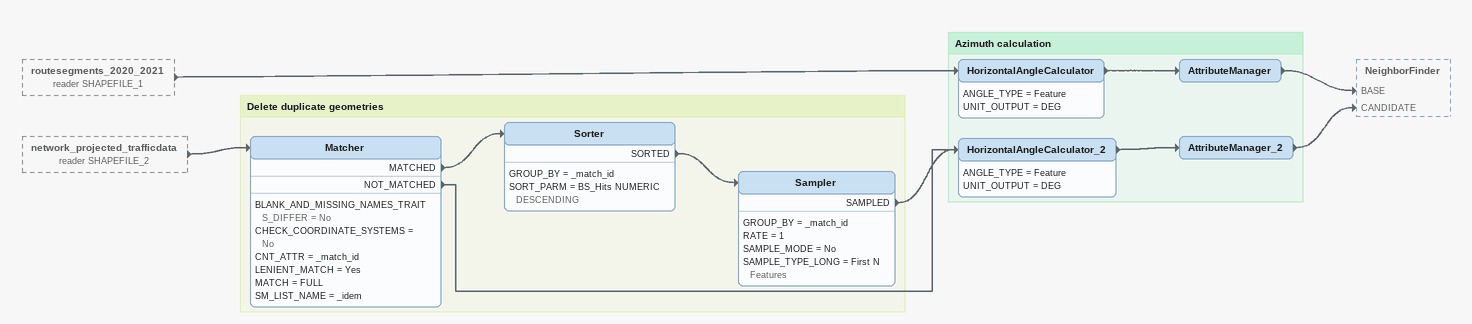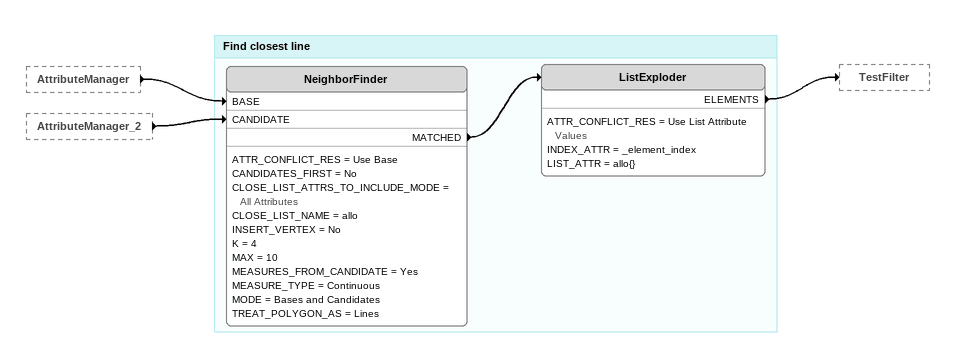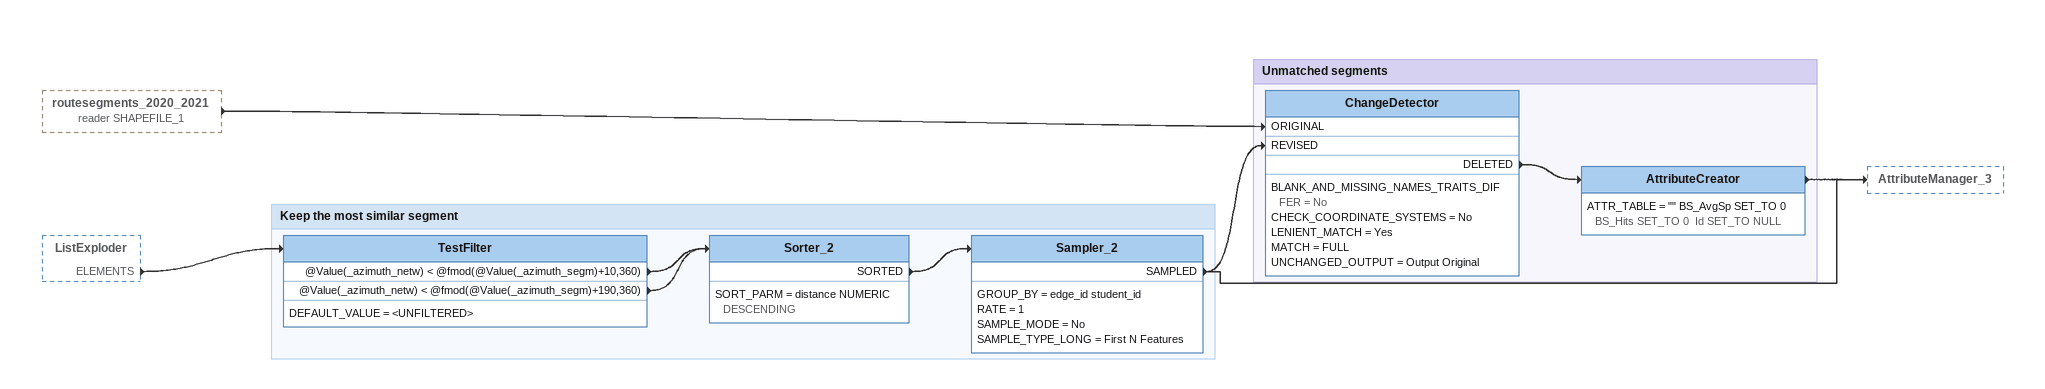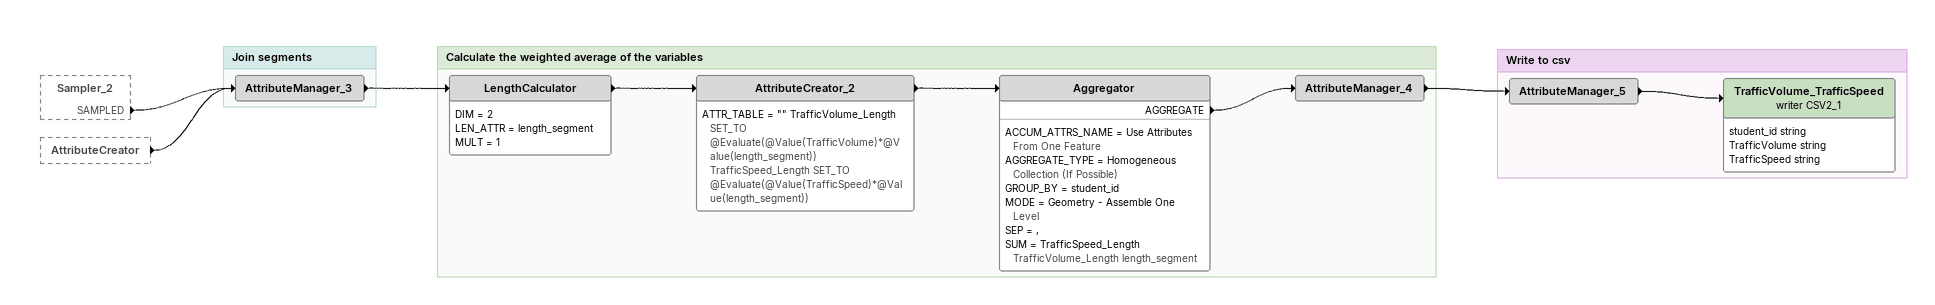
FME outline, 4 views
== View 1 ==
routesegments_2020_2021 (reader SHAPEFILE_1) [outside]
    -> HorizontalAngleCalculator
network_projected_trafficdata (reader SHAPEFILE_2) [outside]
    -> Matcher

Bookmark: Azimuth calculation
HorizontalAngleCalculator
    ANGLE_TYPE = Feature
    UNIT_OUTPUT = DEG
    -> AttributeManager
AttributeManager
    -> NeighborFinder [BASE]
HorizontalAngleCalculator_2
    ANGLE_TYPE = Feature
    UNIT_OUTPUT = DEG
    -> AttributeManager_2
AttributeManager_2
    -> NeighborFinder [CANDIDATE]

Bookmark: Delete duplicate geometries
Matcher
    BLANK_AND_MISSING_NAMES_TRAITS_DIFFER = No
    CHECK_COORDINATE_SYSTEMS = No
    CNT_ATTR = _match_id
    LENIENT_MATCH = Yes
    MATCH = FULL
    SM_LIST_NAME = _idem
    MATCHED -> Sorter
    NOT_MATCHED -> HorizontalAngleCalculator_2
Sorter
    GROUP_BY = _match_id
    SORT_PARM = BS_Hits NUMERIC DESCENDING
    SORTED -> Sampler
Sampler
    GROUP_BY = _match_id
    RATE = 1
    SAMPLE_MODE = No
    SAMPLE_TYPE_LONG = First N Features
    SAMPLED -> HorizontalAngleCalculator_2

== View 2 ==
AttributeManager [outside]
    -> NeighborFinder [BASE]
AttributeManager_2 [outside]
    -> NeighborFinder [CANDIDATE]

Bookmark: Find closest line
NeighborFinder
    ATTR_CONFLICT_RES = Use Base
    CANDIDATES_FIRST = No
    CLOSE_LIST_ATTRS_TO_INCLUDE_MODE = All Attributes
    CLOSE_LIST_NAME = allo
    INSERT_VERTEX = No
    K = 4
    MAX = 10
    MEASURES_FROM_CANDIDATE = Yes
    MEASURE_TYPE = Continuous
    MODE = Bases and Candidates
    TREAT_POLYGON_AS = Lines
    MATCHED -> ListExploder
ListExploder
    ATTR_CONFLICT_RES = Use List Attribute Values
    INDEX_ATTR = _element_index
    LIST_ATTR = allo{}
    ELEMENTS -> TestFilter

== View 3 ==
routesegments_2020_2021 (reader SHAPEFILE_1) [outside]
    -> ChangeDetector [ORIGINAL]
ListExploder [outside]
    ELEMENTS -> TestFilter

Bookmark: Keep the most similar segment
TestFilter
    DEFAULT_VALUE = <UNFILTERED>
    @Value(_azimuth_netw) < @fmod(@Value(_azimuth_segm)+10,360) -> Sorter_2
    @Value(_azimuth_netw) < @fmod(@Value(_azimuth_segm)+190,360) -> Sorter_2
Sorter_2
    SORT_PARM = distance NUMERIC DESCENDING
    SORTED -> Sampler_2
Sampler_2
    GROUP_BY = edge_id student_id
    RATE = 1
    SAMPLE_MODE = No
    SAMPLE_TYPE_LONG = First N Features
    SAMPLED -> ChangeDetector [REVISED]
    SAMPLED -> AttributeManager_3

Bookmark: Unmatched segments
ChangeDetector
    BLANK_AND_MISSING_NAMES_TRAITS_DIFFER = No
    CHECK_COORDINATE_SYSTEMS = No
    LENIENT_MATCH = Yes
    MATCH = FULL
    UNCHANGED_OUTPUT = Output Original
    DELETED -> AttributeCreator
AttributeCreator
    ATTR_TABLE = "" BS_AvgSp SET_TO 0  BS_Hits SET_TO 0  Id SET_TO NULL
    -> AttributeManager_3

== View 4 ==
Sampler_2 [outside]
    SAMPLED -> AttributeManager_3
AttributeCreator [outside]
    -> AttributeManager_3

Bookmark: Join segments
AttributeManager_3
    -> LengthCalculator

Bookmark: Calculate the weighted average of the variables
LengthCalculator
    DIM = 2
    LEN_ATTR = length_segment
    MULT = 1
    -> AttributeCreator_2
AttributeCreator_2
    ATTR_TABLE = "" TrafficVolume_Length SET_TO @Evaluate(@Value(TrafficVolume)*@Value(length_segment))  TrafficSpeed_Length SET_TO @Evaluate(@Value(TrafficSpeed)*@Value(length_segment))
    -> Aggregator
Aggregator
    ACCUM_ATTRS_NAME = Use Attributes From One Feature
    AGGREGATE_TYPE = Homogeneous Collection (If Possible)
    GROUP_BY = student_id
    MODE = Geometry - Assemble One Level
    SEP = ,
    SUM = TrafficSpeed_Length TrafficVolume_Length length_segment
    AGGREGATE -> AttributeManager_4
AttributeManager_4
    -> AttributeManager_5

Bookmark: Write to csv
AttributeManager_5
    -> TrafficVolume_TrafficSpeed (writer CSV2_1)
TrafficVolume_TrafficSpeed (writer CSV2_1)
    attributes: student_id string, TrafficVolume string, TrafficSpeed string
